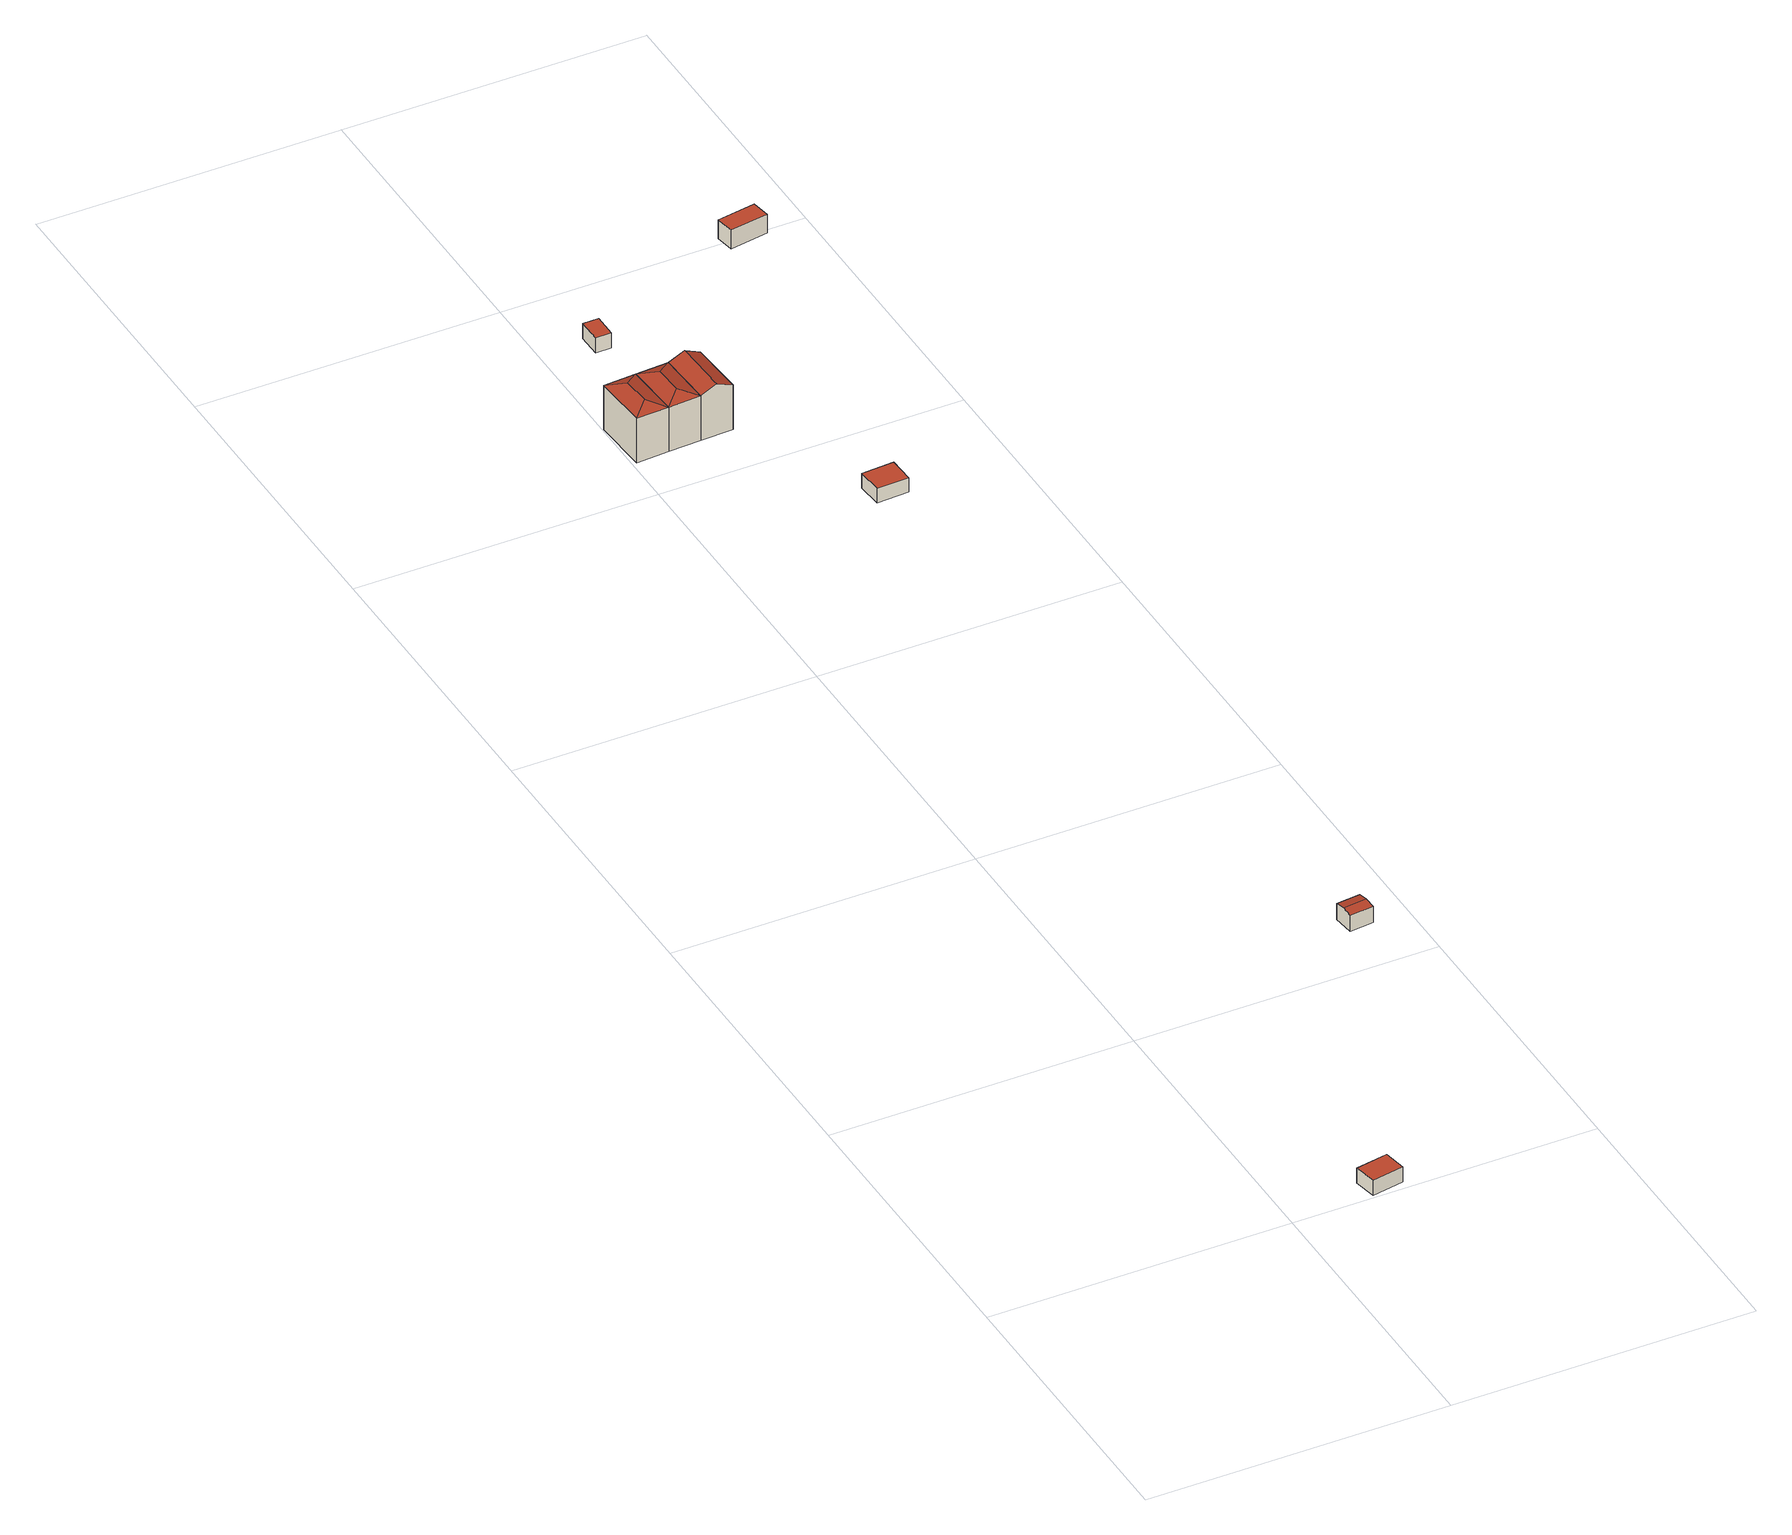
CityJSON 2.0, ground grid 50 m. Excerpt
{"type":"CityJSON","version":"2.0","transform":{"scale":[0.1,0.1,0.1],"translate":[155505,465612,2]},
"CityObjects":{
"building1":{"type":"Building","attributes":{"b3_dak_type":"horizontal","b3_extrusie":"standard","b3_h_dak_50p":5.62,"b3_h_dak_70p":5.64,"b3_h_dak_max":5.94,"b3_h_dak_min":5.55,"b3_h_maaiveld":2.88,"b3_is_glas_dak":false,"b3_kas_warenhuis":false,"b3_kwaliteitsindicator":true,"b3_mutatie_ahn3_ahn4":false,"b3_mutatie_ahn4_ahn5":false,"b3_n_nok":0,"b3_n_vlakken":1,"b3_opp_buitenmuur":51.67,"b3_opp_dak_plat":21.38,"b3_opp_dak_schuin":0,"b3_opp_grond":21.36,"b3_opp_scheidingsmuur":0,"b3_rmse_lod12":0.0831,"b3_rmse_lod13":0.0831,"b3_rmse_lod22":0.0713,"b3_t_run":12,"b3_val3dity_lod12":"[]","b3_val3dity_lod13":"[]","b3_val3dity_lod22":"[]","b3_volume_lod12":58.85,"b3_volume_lod13":58.85,"b3_volume_lod22":58.73,"geconstateerd":false,"oorspronkelijkbouwjaar":2012,"status":"Pand in gebruik"},"children":["building1-1"]},
"building1-1":{"type":"BuildingPart","parents":["building1"],"geometry":[{"type":"Solid","lod":"2.2","boundaries":[[[[0,1,2,3]],[[4,5,6,7]],[[7,6,1,0]],[[6,5,2,1]],[[5,4,3,2]],[[4,7,0,3]]]],"semantics":{"surfaces":[{"type":"GroundSurface"},{"type":"RoofSurface"},{"type":"WallSurface"}],"values":[[0,1,2,2,2,2]]}}]},
"building2":{"type":"Building","attributes":{"b3_dak_type":"slanted","b3_extrusie":"standard","b3_h_dak_50p":5.72,"b3_h_dak_70p":5.85,"b3_h_dak_max":6.02,"b3_h_dak_min":5.36,"b3_h_maaiveld":3,"b3_h_nok":5.98,"b3_is_glas_dak":false,"b3_kas_warenhuis":false,"b3_kwaliteitsindicator":true,"b3_mutatie_ahn3_ahn4":false,"b3_mutatie_ahn4_ahn5":true,"b3_n_nok":1,"b3_n_vlakken":2,"b3_opp_buitenmuur":38.22,"b3_opp_dak_plat":0,"b3_opp_dak_schuin":14.58,"b3_opp_grond":14,"b3_opp_scheidingsmuur":0,"b3_rmse_lod12":0.259,"b3_rmse_lod13":0.259,"b3_rmse_lod22":0.0568,"b3_t_run":11,"b3_val3dity_lod12":"[]","b3_val3dity_lod13":"[]","b3_val3dity_lod22":"[]","b3_volume_lod12":40.16,"b3_volume_lod13":40.16,"b3_volume_lod22":37.57,"geconstateerd":false,"oorspronkelijkbouwjaar":2021,"status":"Pand in gebruik"},"children":["building2-1"]},
"building2-1":{"type":"BuildingPart","parents":["building2"],"geometry":[{"type":"Solid","lod":"2.2","boundaries":[[[[8,9,10,11]],[[12,13,14,15]],[[13,12,9,8]],[[12,15,16,10,9]],[[17,16,15,14]],[[16,17,11,10]],[[17,14,13,8,11]]]],"semantics":{"surfaces":[{"type":"GroundSurface"},{"type":"RoofSurface"},{"type":"WallSurface"}],"values":[[0,1,2,2,1,2,2]]}}]},
"building3":{"type":"Building","attributes":{"b3_bag_bag_overlap":0,"b3_bouwlagen":3,"b3_dak_type":"slanted","b3_extrusie":"standard","b3_h_dak_50p":10.1,"b3_h_dak_70p":11.22,"b3_h_dak_max":12.66,"b3_h_dak_min":8.68,"b3_h_maaiveld":3.09,"b3_h_nok":12.69,"b3_is_glas_dak":false,"b3_kas_warenhuis":false,"b3_kwaliteitsindicator":true,"b3_mutatie_ahn3_ahn4":false,"b3_mutatie_ahn4_ahn5":false,"b3_n_nok":1,"b3_n_vlakken":3,"b3_opp_buitenmuur":62.25,"b3_opp_dak_plat":12.97,"b3_opp_dak_schuin":57.36,"b3_opp_grond":51.28,"b3_opp_scheidingsmuur":134.48,"b3_rmse_lod12":1.57,"b3_rmse_lod13":1.57,"b3_rmse_lod22":0.0587,"b3_t_run":25,"b3_val3dity_lod12":"[]","b3_val3dity_lod13":"[]","b3_val3dity_lod22":"[]","b3_volume_lod12":411.94,"b3_volume_lod13":411.94,"b3_volume_lod22":366.53,"geconstateerd":false,"oorspronkelijkbouwjaar":1989,"status":"Pand in gebruik"},"children":["building3-1"]},
"building3-1":{"type":"BuildingPart","parents":["building3"],"geometry":[{"type":"Solid","lod":"2.2","boundaries":[[[[18,19,20,21]],[[22,23,24,25]],[[23,22,19,18]],[[26,22,25]],[[22,26,20,19]],[[27,26,25,24]],[[26,27,21,20]],[[23,27,24]],[[27,23,18,21]]]],"semantics":{"surfaces":[{"type":"GroundSurface"},{"type":"RoofSurface"},{"type":"WallSurface"}],"values":[[0,1,2,1,2,1,2,1,2]]}}]},
"building4":{"type":"Building","attributes":{"b3_bag_bag_overlap":0,"b3_bouwlagen":3,"b3_dak_type":"slanted","b3_extrusie":"standard","b3_h_dak_50p":10.02,"b3_h_dak_70p":11.16,"b3_h_dak_max":12.66,"b3_h_dak_min":8.68,"b3_h_maaiveld":3.09,"b3_h_nok":12.8,"b3_is_glas_dak":false,"b3_kas_warenhuis":false,"b3_kwaliteitsindicator":true,"b3_mutatie_ahn3_ahn4":false,"b3_mutatie_ahn4_ahn5":false,"b3_n_nok":1,"b3_n_vlakken":3,"b3_opp_buitenmuur":63.14,"b3_opp_dak_plat":12.75,"b3_opp_dak_schuin":57.68,"b3_opp_grond":51.16,"b3_opp_scheidingsmuur":134.4,"b3_rmse_lod12":1.6,"b3_rmse_lod13":1.6,"b3_rmse_lod22":0.0357,"b3_t_run":25,"b3_val3dity_lod12":"[]","b3_val3dity_lod13":"[]","b3_val3dity_lod22":"[]","b3_volume_lod12":412.1,"b3_volume_lod13":412.1,"b3_volume_lod22":367.27,"geconstateerd":false,"oorspronkelijkbouwjaar":1989,"status":"Pand in gebruik"},"children":["building4-1"]},
"building4-1":{"type":"BuildingPart","parents":["building4"],"geometry":[{"type":"Solid","lod":"2.2","boundaries":[[[[18,28,29,19]],[[30,23,31]],[[23,30,28,18]],[[32,30,31,33]],[[30,32,29,28]],[[22,32,33]],[[32,22,19,29]],[[23,22,33,31]],[[22,23,18,19]]]],"semantics":{"surfaces":[{"type":"GroundSurface"},{"type":"RoofSurface"},{"type":"WallSurface"}],"values":[[0,1,2,1,2,1,2,1,2]]}}]},
"building5":{"type":"Building","attributes":{"b3_bag_bag_overlap":0,"b3_bouwlagen":3,"b3_dak_type":"slanted","b3_extrusie":"standard","b3_h_dak_50p":9.99,"b3_h_dak_70p":11.13,"b3_h_dak_max":12.59,"b3_h_dak_min":8.63,"b3_h_maaiveld":3.1,"b3_h_nok":12.78,"b3_is_glas_dak":false,"b3_kas_warenhuis":false,"b3_kwaliteitsindicator":true,"b3_mutatie_ahn3_ahn4":false,"b3_mutatie_ahn4_ahn5":false,"b3_n_nok":1,"b3_n_vlakken":3,"b3_opp_buitenmuur":62.01,"b3_opp_dak_plat":12.49,"b3_opp_dak_schuin":57.64,"b3_opp_grond":50.58,"b3_opp_scheidingsmuur":134.11,"b3_rmse_lod12":1.6,"b3_rmse_lod13":1.6,"b3_rmse_lod22":0.0425,"b3_t_run":25,"b3_val3dity_lod12":"[]","b3_val3dity_lod13":"[]","b3_val3dity_lod22":"[]","b3_volume_lod12":405.4,"b3_volume_lod13":405.4,"b3_volume_lod22":362.37,"geconstateerd":false,"oorspronkelijkbouwjaar":1989,"status":"Pand in gebruik"},"children":["building5-1"]},
"building5-1":{"type":"BuildingPart","parents":["building5"],"geometry":[{"type":"Solid","lod":"2.2","boundaries":[[[[29,28,34,35]],[[30,32,36,37]],[[32,30,28,29]],[[30,37,38,34,28]],[[39,38,37,36]],[[38,39,35,34]],[[39,36,32,29,35]]]],"semantics":{"surfaces":[{"type":"GroundSurface"},{"type":"RoofSurface"},{"type":"WallSurface"}],"values":[[0,1,2,2,1,2,2]]}}]},
"building6":{"type":"Building","attributes":{"b3_bag_bag_overlap":0,"b3_dak_type":"horizontal","b3_extrusie":"standard","b3_h_dak_50p":5.35,"b3_h_dak_70p":5.38,"b3_h_dak_max":5.55,"b3_h_dak_min":5.26,"b3_h_maaiveld":2.72,"b3_is_glas_dak":false,"b3_kas_warenhuis":false,"b3_kwaliteitsindicator":true,"b3_mutatie_ahn3_ahn4":false,"b3_mutatie_ahn4_ahn5":false,"b3_n_nok":0,"b3_n_vlakken":1,"b3_opp_buitenmuur":24.35,"b3_opp_dak_plat":10.41,"b3_opp_dak_schuin":0,"b3_opp_grond":10.4,"b3_opp_scheidingsmuur":10.43,"b3_rmse_lod12":0.0715,"b3_rmse_lod13":0.0715,"b3_rmse_lod22":0.0371,"b3_t_run":7,"b3_val3dity_lod12":"[]","b3_val3dity_lod13":"[]","b3_val3dity_lod22":"[]","b3_volume_lod12":27.67,"b3_volume_lod13":27.67,"b3_volume_lod22":27.42,"geconstateerd":false,"oorspronkelijkbouwjaar":1989,"status":"Pand in gebruik"},"children":["building6-1"]},
"building6-1":{"type":"BuildingPart","parents":["building6"],"geometry":[{"type":"Solid","lod":"2.2","boundaries":[[[[40,41,42,43]],[[44,45,46,47]],[[47,46,41,40]],[[46,45,42,41]],[[45,44,43,42]],[[44,47,40,43]]]],"semantics":{"surfaces":[{"type":"GroundSurface"},{"type":"RoofSurface"},{"type":"WallSurface"}],"values":[[0,1,2,2,2,2]]}}]},
"building7":{"type":"Building","attributes":{"b3_dak_type":"horizontal","b3_extrusie":"standard","b3_h_dak_50p":5.77,"b3_h_dak_70p":5.85,"b3_h_dak_max":5.97,"b3_h_dak_min":5.53,"b3_h_maaiveld":3.33,"b3_is_glas_dak":false,"b3_kas_warenhuis":false,"b3_kwaliteitsindicator":true,"b3_mutatie_ahn3_ahn4":false,"b3_mutatie_ahn4_ahn5":false,"b3_n_nok":0,"b3_n_vlakken":1,"b3_opp_buitenmuur":47.13,"b3_opp_dak_plat":23.23,"b3_opp_dak_schuin":0,"b3_opp_grond":23.22,"b3_opp_scheidingsmuur":0,"b3_rmse_lod12":0.164,"b3_rmse_lod13":0.164,"b3_rmse_lod22":0.128,"b3_t_run":19,"b3_val3dity_lod12":"[]","b3_val3dity_lod13":"[]","b3_val3dity_lod22":"[]","b3_volume_lod12":58.82,"b3_volume_lod13":58.82,"b3_volume_lod22":56.51,"geconstateerd":false,"oorspronkelijkbouwjaar":2007,"status":"Pand in gebruik"},"children":["building7-1"]},
"building7-1":{"type":"BuildingPart","parents":["building7"],"geometry":[{"type":"Solid","lod":"2.2","boundaries":[[[[48,49,50,51]],[[52,53,54,55]],[[55,54,49,48]],[[54,53,50,49]],[[53,52,51,50]],[[52,55,48,51]]]],"semantics":{"surfaces":[{"type":"GroundSurface"},{"type":"RoofSurface"},{"type":"WallSurface"}],"values":[[0,1,2,2,2,2]]}}]},
"building8":{"type":"Building","attributes":{"b3_dak_type":"slanted","b3_extrusie":"standard","b3_h_dak_50p":6.14,"b3_h_dak_70p":6.28,"b3_h_dak_max":6.52,"b3_h_dak_min":5.7,"b3_h_maaiveld":2.85,"b3_is_glas_dak":false,"b3_kas_warenhuis":false,"b3_kwaliteitsindicator":true,"b3_mutatie_ahn3_ahn4":false,"b3_mutatie_ahn4_ahn5":false,"b3_n_nok":0,"b3_n_vlakken":3,"b3_opp_buitenmuur":65.25,"b3_opp_dak_plat":0,"b3_opp_dak_schuin":21.47,"b3_opp_grond":20.73,"b3_opp_scheidingsmuur":0,"b3_rmse_lod12":0.34,"b3_rmse_lod13":0.34,"b3_rmse_lod22":0.314,"b3_t_run":18,"b3_val3dity_lod12":"[]","b3_val3dity_lod13":"[]","b3_val3dity_lod22":"[]","b3_volume_lod12":70.5,"b3_volume_lod13":70.5,"b3_volume_lod22":69.64,"geconstateerd":false,"oorspronkelijkbouwjaar":1989,"status":"Pand in gebruik"},"children":["building8-1"]},
"building8-1":{"type":"BuildingPart","parents":["building8"],"geometry":[{"type":"Solid","lod":"2.2","boundaries":[[[[56,57,58,59]],[[60,61,62,63]],[[63,62,57,56]],[[62,61,58,57]],[[61,60,59,58]],[[60,63,56,59]]]],"semantics":{"surfaces":[{"type":"GroundSurface"},{"type":"RoofSurface"},{"type":"WallSurface"}],"values":[[0,1,2,2,2,2]]}}]}
},
"vertices":[
[188,13,9],[134,3,9],[127,41,9],[181,51,9],[181,51,36],[127,41,36],[134,3,36],[188,13,36],
[440,593,10],[400,588,10],[396,623,10],[436,627,10],[400,588,39],[440,593,39],[438,610,42],[398,605,42],[396,623,39],[436,627,39],
[54,2175,11],[59,2081,11],[5,2078,11],[0,2172,11],[59,2081,91],[54,2175,91],[28,2150,100],[31,2103,100],[5,2078,91],[0,2172,91],
[109,2178,11],[113,2084,11],[109,2178,91],[83,2153,100],[113,2084,91],[85,2106,100],
[162,2180,11],[167,2086,11],[140,2085,103],[136,2179,103],[162,2180,91],[167,2086,91],
[104,2388,7],[104,2348,7],[78,2348,7],[78,2388,7],[78,2388,34],[78,2348,34],[104,2348,34],[104,2388,34],
[266,1871,13],[320,1874,13],[322,1830,13],[269,1828,13],[269,1828,39],[322,1830,39],[320,1874,39],[266,1871,39],
[433,2491,8],[369,2481,8],[364,2512,8],[428,2522,8],[428,2522,42],[364,2512,42],[369,2481,42],[433,2491,42]
]}
